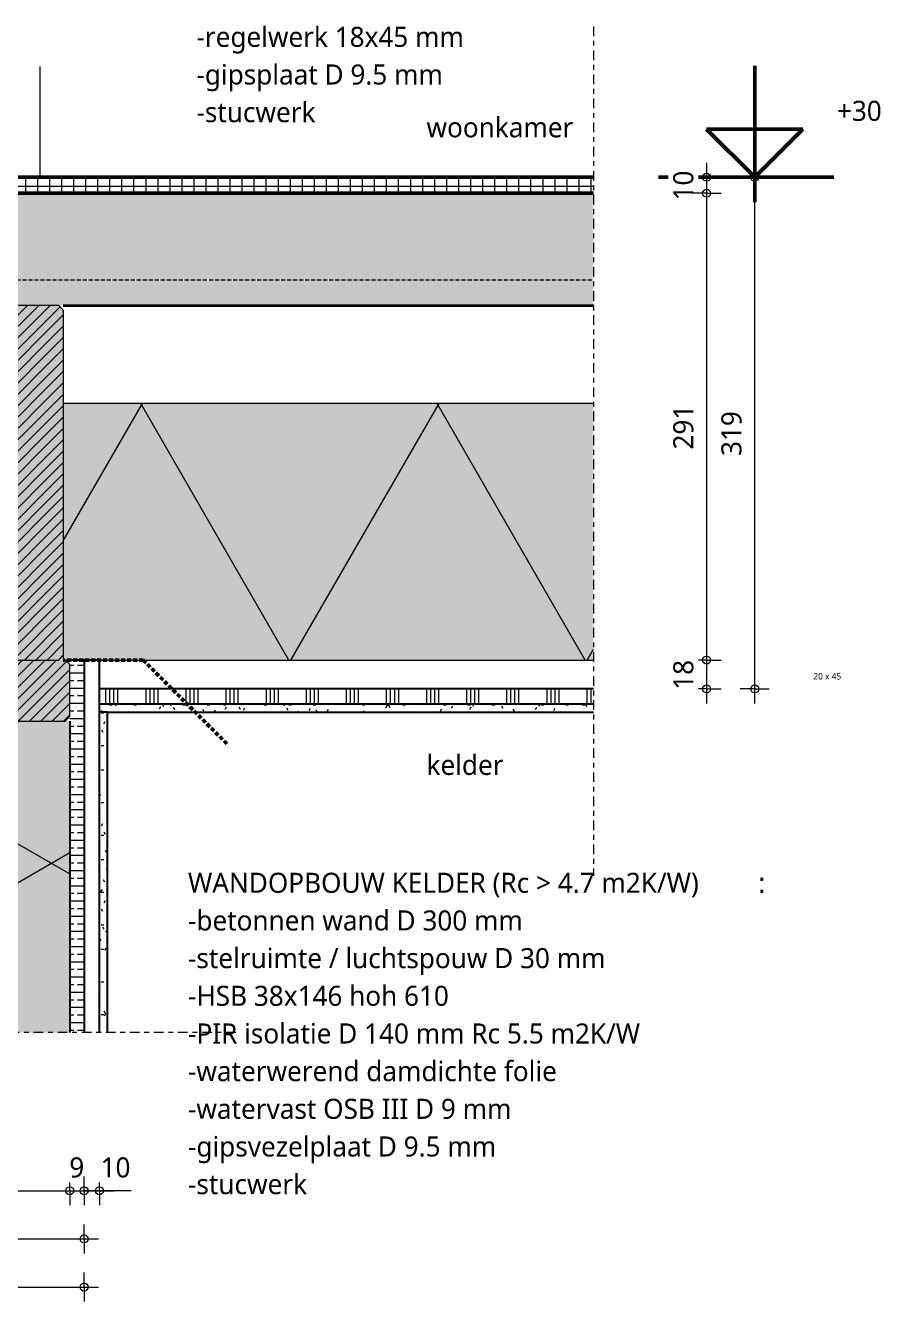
# Model space of a CAD drawing. Header units: millimetres. Extents: x 2927 to 18500, y -7154 to 6447.
# Drawn here: x 6435 to 6968, y -2638 to -1842 of the extents above; entities that cross this region are included whole.
import ezdxf

# ---------------------------------------------------------------- set-up
doc = ezdxf.new("R2010")
doc.units = ezdxf.units.MM
doc.linetypes.add('MV_center', pattern=[15, 6, -3, 3, -3])
doc.linetypes.add('MV_hidden', pattern=[3.75, 2.5, -1.25])
for name, color, linetype, lineweight in [('A-ANNO-DIMS', 211, 'Continuous', 13), ('A-ANNO-DIMS-5', 211, 'Continuous', 13), ('A-ANNO-NOTE', 131, 'Continuous', 18), ('A-DETL', 90, 'Continuous', 13), ('A-DETL-GENF', 92, 'Continuous', 18), ('A-DETL-MEDM', 33, 'Continuous', 18), ('G-ANNO-TEXT', 231, 'Continuous', 13)]:
    doc.layers.add(name, color=color, linetype=linetype, lineweight=lineweight)
doc.styles.add('Segoe UI_1', font='segoeui.ttf', dxfattribs={"height": 4})
doc.styles.add('Segoe UI_3', font='segoeui.ttf', dxfattribs={"height": 12.5})
doc.styles.add('Segoe UI_B', font='segoeui.ttf', dxfattribs={"height": 12.5})
doc.dimstyles.new('2_5_mm', dxfattribs={"dimscale": 304.8, "dimtxt": 13.092049, "dimasz": 0.016404, "dimexe": 0.029528, "dimexo": 0.0625, "dimgap": 0.014764, "dimtad": 1, "dimdec": 0, "dimzin": 0, "dimdsep": 46, "dimtxsty": 'Segoe UI_3', "dimblk1": 'DOTBLANK', "dimblk2": 'DOTBLANK', "dimsah": 1, "dimcen": 0.09, "dimdle": 0.029528, "dimazin": 0, "dimtfac": 1, "dimtdec": 4, "dimtix": 1, "dimtmove": 0, "dimatfit": 3, "dimfxl": 0.029528, "dimfxlon": 1, "dimtvp": 1, "dimtfill": 1, "dimtolj": 1, "dimtzin": 0, "dimarcsym": 2})
doc.dimstyles.new('2_5_mm_2', dxfattribs={"dimscale": 304.8, "dimtxt": 13.092049, "dimasz": 0.016404, "dimexe": 0.029528, "dimexo": 0.0625, "dimgap": 0.014764, "dimtad": 1, "dimdec": 0, "dimzin": 0, "dimdsep": 46, "dimtxsty": 'Segoe UI_3', "dimblk1": 'DOTBLANK', "dimblk2": 'DOTBLANK', "dimsah": 1, "dimcen": 0.09, "dimdle": 0.029528, "dimazin": 0, "dimtfac": 1, "dimtdec": 4, "dimtix": 1, "dimtmove": 1, "dimatfit": 3, "dimfxl": 0.029528, "dimfxlon": 1, "dimtvp": 1, "dimtfill": 1, "dimtolj": 1, "dimtzin": 0, "dimarcsym": 2})
pattern_1 = [(0, (0, 0), (20.32, 5.08), [1.676, -13.564, 1.676, -13.564, -81.28]), (0, (0, 0), (20.32, 5.08), [-30.48, 1.676, -28.804, 1.676, -13.564, -35.56]), (0, (0, 0), (20.32, 5.08), [-76.2, 1.676, -8.484, 1.676, -23.724]), (120, (7.62, 2.54), (-14.559409, 15.0576362), [1.676, -13.564, 1.676, -13.564, -81.28]), (120, (7.62, 2.54), (-14.559409, 15.0576362), [-30.48, 1.676, -28.804, 1.676, -13.564, -35.56]), (120, (7.62, 2.54), (-14.559409, 15.0576362), [-76.2, 1.676, -8.484, 1.676, -23.724]), (240, (10.16, 12.7), (-5.760591, -20.1376362), [1.676, -13.564, 1.676, -13.564, -81.28]), (240, (10.16, 12.7), (-5.760591, -20.1376362), [-30.48, 1.676, -28.804, 1.676, -13.564, -35.56]), (240, (10.16, 12.7), (-5.760591, -20.1376362), [-76.2, 1.676, -8.484, 1.676, -23.724])]

# ---------------------------------------------------------------- blocks, each defined once
blk = doc.blocks.new('42 isolatie - Type 1-3771693-Details Domera')
at = {"layer": 'A-DETL-GENF'}
blk.add_hatch(color=256, dxfattribs=at).paths.add_polyline_path([(22.78, 0.8), (330.78, 0.8), (330.78, 160.8), (0.28, 160.8), (0.28, 0.8), (13.28, 0.8)])
at = {"layer": 'A-DETL-GENF', "lineweight": 13}
h = blk.add_hatch(dxfattribs=at)
h.set_pattern_fill('FP_48', color=256, style=0, pattern_type=2)
h.set_pattern_definition([(60, (-2360.91, 160.98), (-138.564, 80), []), (120, (-2360.91, 160.98), (-138.564, -80), [])])
h.paths.add_polyline_path([(22.78, 0.8), (330.78, 0.8), (330.78, 160.8), (0.28, 160.8), (0.28, 0.8), (13.28, 0.8)])
at = {"layer": 'A-DETL-GENF'}
for p, q in [((330.78, 160.8), (0.28, 160.8)), ((0.28, 160.8), (0.28, 3.63)), ((330.78, 160.8), (0.28, 160.8)), ((0.28, 3.63), (0.28, 0.8)), ((0.28, 0.8), (1.45, 0.8)), ((1.45, 0.8), (4.28, 0.8)), ((4.28, 0.8), (22.78, 0.8)), ((22.78, 0.8), (330.78, 0.8)), ((22.78, 0.8), (330.78, 0.8))]:
    blk.add_line(p, q, dxfattribs=at)
blk = doc.blocks.new('42 isolatie - Type 1-3770035-Details Domera')
at = {"layer": 'A-DETL-GENF'}
blk.add_hatch(color=256, dxfattribs=at).paths.add_polyline_path([(28.03, -0.8), (28.03, -146.8), (222.28, -146.8), (222.28, -0.8)])
at = {"layer": 'A-DETL-GENF', "lineweight": 13}
h = blk.add_hatch(dxfattribs=at)
h.set_pattern_fill('FP_39', color=256, style=0, pattern_type=2)
h.set_pattern_definition([(300, (-2364.6, -150.86), (-129.904, -75), []), (240, (-2364.6, -150.86), (-129.904, 75), [])])
h.paths.add_polyline_path([(28.03, -0.8), (28.03, -146.8), (222.28, -146.8), (222.28, -0.8)])
at = {"layer": 'A-DETL-GENF'}
for p, q in [((222.28, -0.8), (28.03, -0.8)), ((222.28, -0.8), (28.03, -0.8)), ((28.03, -146.8), (222.28, -146.8))]:
    blk.add_line(p, q, dxfattribs=at)
blk = doc.blocks.new('00 hout_rechthoekig_sls - SLS 38x146-V129-Details Domera')
at = {"layer": 'A-DETL-GENF'}
blk.add_hatch(color=256, dxfattribs=at).paths.add_polyline_path([(143.17, -38), (146, -35.17), (146, -2.83), (143.17, 0), (2.83, 0), (0, -2.83), (0, -35.17), (2.83, -38)])
at = {"layer": 'A-DETL-MEDM', "lineweight": 13}
h = blk.add_hatch(dxfattribs=at)
h.set_pattern_fill('FP_176', color=256, style=0, pattern_type=2)
h.set_pattern_definition([(45, (-6316.438, 2237.842), (-3.535534, 3.535534), [])])
h.paths.add_polyline_path([(143.17, -38), (146, -35.17), (146, -2.83), (143.17, 0), (2.83, 0), (0, -2.83), (0, -35.17), (2.83, -38)])
at = {"layer": 'A-DETL-MEDM'}
for p, q in [((0, -2.83), (2.83, 0)), ((2.83, 0), (0, -2.83)), ((142, 0), (143.17, 0)), ((143.17, 0), (146, -2.83)), ((0, -2.83), (0, -35.17)), ((143.17, 0), (146, -2.83)), ((146, -35.17), (146, -2.83)), ((2.83, -38), (0, -35.17)), ((0, -35.17), (2.83, -38)), ((2.83, -38), (143.17, -38)), ((146, -35.17), (143.17, -38)), ((143.17, -38), (146, -35.17))]:
    blk.add_line(p, q, dxfattribs=at)
blk = doc.blocks.new('NLRS_00_DI_maskeer - Type 1-4234591-Details Domera')
at = {"layer": 'A-DETL-GENF', "linetype": 'MV_center'}
blk.add_line((-100, 0), (569.5, 0), dxfattribs=at)
blk = doc.blocks.new('00 hout_rechthoekig_sls - Vuren 71x221-V131-Details Domera')
at = {"layer": 'A-DETL-GENF'}
blk.add_hatch(color=256, dxfattribs=at).paths.add_polyline_path([(221, -2.83), (218.17, 0), (2.83, 0), (0, -2.83), (0, -68.17), (2.83, -71), (218.17, -71), (221, -68.17)])
at = {"layer": 'A-DETL-MEDM', "lineweight": 13}
h = blk.add_hatch(dxfattribs=at)
h.set_pattern_fill('FP_179', color=256, style=0, pattern_type=2)
h.set_pattern_definition([(135, (-2016.842, -6458.438), (-3.535534, -3.535534), [])])
h.paths.add_polyline_path([(221, -2.83), (218.17, 0), (2.83, 0), (0, -2.83), (0, -68.17), (2.83, -71), (218.17, -71), (221, -68.17)])
at = {"layer": 'A-DETL-MEDM'}
for p, q in [((0, -2.83), (2.83, 0)), ((2.83, 0), (0, -2.83)), ((2.83, 0), (218.17, 0)), ((218.17, 0), (221, -2.83)), ((0, -2.83), (0, -68.17)), ((218.17, 0), (221, -2.83)), ((221, -68.17), (221, -2.83)), ((2.83, -71), (0, -68.17)), ((0, -68.17), (2.83, -71)), ((2.83, -71), (218.17, -71)), ((221, -68.17), (218.17, -71)), ((218.17, -71), (221, -68.17))]:
    blk.add_line(p, q, dxfattribs=at)
blk = doc.blocks.new('NLRS_00_DI_maskeer - Type 1-4234594-Details Domera')
at = {"layer": 'A-DETL-GENF', "linetype": 'MV_center'}
blk.add_line((429.5, 0), (-100, 0), dxfattribs=at)
blk = doc.blocks.new('DIMBLOCK151-Details Domera')
at = {"layer": 'A-ANNO-DIMS-5'}
for p, q in [((6859.49, -1927.84), (6859.49, -1946.84)), ((6859.49, -1936.84), (6850.49, -1936.84)), ((6859.49, -1936.84), (6868.49, -1936.84)), ((6859.49, -1946.84), (6850.49, -1946.84)), ((6859.49, -1946.84), (6868.49, -1946.84))]:
    blk.add_line(p, q, dxfattribs=at)
for centre in [(6859.49, -1936.84), (6859.49, -1946.84)]:
    blk.add_circle(centre, 2.5, dxfattribs=at)
at = {"layer": 'A-ANNO-DIMS-5', "color": 0, "insert": (6838.68, -1951.36), "char_height": 12.5, "width": 22.8516, "attachment_point": 1, "rotation": 90, "line_spacing_factor": 1.142579, "style": 'Segoe UI_3', "bg_fill": 3, "box_fill_scale": 1.25, "bg_fill_color": 9, "bg_fill_true_color": 13158600, "bg_fill_transparency": 0}
blk.add_mtext('10', dxfattribs=at)
blk = doc.blocks.new('_DotBlank')
at = {"color": 0, "linetype": 'ByBlock', "lineweight": -2}
blk.add_line((-0.5, 0), (-1, 0), dxfattribs=at)
blk.add_circle((0, 0), 0.5, dxfattribs=at)
blk = doc.blocks.new('DIMBLOCK152-Details Domera')
at = {"layer": 'A-ANNO-DIMS-5'}
for p, q in [((6859.49, -1946.84), (6850.49, -1946.84)), ((6859.49, -1946.84), (6859.49, -2237.84)), ((6859.49, -1946.84), (6868.49, -1946.84)), ((6859.49, -2237.84), (6850.49, -2237.84)), ((6859.49, -2237.84), (6868.49, -2237.84))]:
    blk.add_line(p, q, dxfattribs=at)
for centre in [(6859.49, -1946.84), (6859.49, -2237.84)]:
    blk.add_circle(centre, 2.5, dxfattribs=at)
at = {"layer": 'A-ANNO-DIMS-5', "color": 0, "insert": (6838.68, -2106.62), "char_height": 12.5, "width": 34.2774, "attachment_point": 1, "rotation": 90, "line_spacing_factor": 1.142579, "style": 'Segoe UI_3', "bg_fill": 3, "box_fill_scale": 1.25, "bg_fill_color": 9, "bg_fill_true_color": 13158600, "bg_fill_transparency": 0}
blk.add_mtext('291', dxfattribs=at)
blk = doc.blocks.new('DIMBLOCK153-Details Domera')
at = {"layer": 'A-ANNO-DIMS-5'}
for p, q in [((6859.49, -2237.84), (6850.49, -2237.84)), ((6859.49, -2237.84), (6859.49, -2264.84)), ((6859.49, -2237.84), (6868.49, -2237.84)), ((6859.49, -2255.84), (6850.49, -2255.84)), ((6859.49, -2255.84), (6868.49, -2255.84))]:
    blk.add_line(p, q, dxfattribs=at)
for centre in [(6859.49, -2237.84), (6859.49, -2255.84)]:
    blk.add_circle(centre, 2.5, dxfattribs=at)
at = {"layer": 'A-ANNO-DIMS-5', "color": 0, "insert": (6838.68, -2256.36), "char_height": 12.5, "width": 22.8516, "attachment_point": 1, "rotation": 90, "line_spacing_factor": 1.142579, "style": 'Segoe UI_3', "bg_fill": 3, "box_fill_scale": 1.25, "bg_fill_color": 9, "bg_fill_true_color": 13158600, "bg_fill_transparency": 0}
blk.add_mtext('18', dxfattribs=at)
blk = doc.blocks.new('DIMBLOCK154-Details Domera')
at = {"layer": 'A-ANNO-DIMS-5'}
for p, q in [((6889.49, -2264.84), (6889.49, -1927.84)), ((6889.49, -1936.84), (6880.49, -1936.84)), ((6889.49, -1936.84), (6898.49, -1936.84)), ((6889.49, -2255.84), (6880.49, -2255.84)), ((6889.49, -2255.84), (6898.49, -2255.84))]:
    blk.add_line(p, q, dxfattribs=at)
for centre in [(6889.49, -1936.84), (6889.49, -2255.84)]:
    blk.add_circle(centre, 2.5, dxfattribs=at)
at = {"layer": 'A-ANNO-DIMS-5', "color": 0, "insert": (6868.68, -2110.62), "char_height": 12.5, "width": 34.2774, "attachment_point": 1, "rotation": 90, "line_spacing_factor": 1.142579, "style": 'Segoe UI_3', "bg_fill": 3, "box_fill_scale": 1.25, "bg_fill_color": 9, "bg_fill_true_color": 13158600, "bg_fill_transparency": 0}
blk.add_mtext('319', dxfattribs=at)
blk = doc.blocks.new('DIMBLOCK157-Details Domera')
at = {"layer": 'A-ANNO-DIMS-5'}
for p, q in [((6316.44, -2568.66), (6316.44, -2559.66)), ((6462.44, -2568.66), (6462.44, -2559.66)), ((6316.44, -2568.66), (6462.44, -2568.66)), ((6316.44, -2568.66), (6316.44, -2577.66)), ((6462.44, -2568.66), (6462.44, -2577.66))]:
    blk.add_line(p, q, dxfattribs=at)
for centre in [(6316.44, -2568.66), (6462.44, -2568.66)]:
    blk.add_circle(centre, 2.5, dxfattribs=at)
at = {"layer": 'A-ANNO-DIMS-5', "color": 0, "insert": (6375.16, -2547.85), "char_height": 12.5, "width": 34.2774, "attachment_point": 1, "line_spacing_factor": 1.142579, "style": 'Segoe UI_3', "bg_fill": 3, "box_fill_scale": 1.25, "bg_fill_color": 9, "bg_fill_true_color": 13158600, "bg_fill_transparency": 0}
blk.add_mtext('146', dxfattribs=at)
blk = doc.blocks.new('DIMBLOCK158-Details Domera')
at = {"layer": 'A-ANNO-DIMS-5'}
for p, q in [((6462.44, -2568.66), (6462.44, -2559.66)), ((6471.44, -2568.66), (6471.44, -2559.66)), ((6462.44, -2568.66), (6471.44, -2568.66)), ((6462.44, -2568.66), (6462.44, -2577.66)), ((6471.44, -2568.66), (6471.44, -2577.66))]:
    blk.add_line(p, q, dxfattribs=at)
for centre in [(6462.44, -2568.66), (6471.44, -2568.66)]:
    blk.add_circle(centre, 2.5, dxfattribs=at)
at = {"layer": 'A-ANNO-DIMS-5', "color": 0, "insert": (6462.18, -2547.85), "char_height": 12.5, "width": 11.4258, "attachment_point": 1, "line_spacing_factor": 1.142579, "style": 'Segoe UI_3', "bg_fill": 3, "box_fill_scale": 1.25, "bg_fill_color": 9, "bg_fill_true_color": 13158600, "bg_fill_transparency": 0}
blk.add_mtext('9', dxfattribs=at)
blk = doc.blocks.new('DIMBLOCK159-Details Domera')
at = {"layer": 'A-ANNO-DIMS-5'}
for p, q in [((6471.44, -2568.66), (6471.44, -2559.66)), ((6480.94, -2568.66), (6480.94, -2559.66)), ((6471.44, -2568.66), (6489.94, -2568.66)), ((6471.44, -2568.66), (6471.44, -2577.66)), ((6471.69, -2568.66), (6476.19, -2568.66)), ((6500.74, -2568.66), (6471.69, -2568.66)), ((6480.94, -2568.66), (6480.94, -2577.66))]:
    blk.add_line(p, q, dxfattribs=at)
for centre in [(6471.44, -2568.66), (6480.94, -2568.66)]:
    blk.add_circle(centre, 2.5, dxfattribs=at)
at = {"layer": 'A-ANNO-DIMS-5', "color": 0, "insert": (6481.69, -2547.85), "char_height": 12.5, "width": 22.8516, "attachment_point": 1, "line_spacing_factor": 1.142579, "style": 'Segoe UI_3', "bg_fill": 3, "box_fill_scale": 1.25, "bg_fill_color": 9, "bg_fill_true_color": 13158600, "bg_fill_transparency": 0}
blk.add_mtext('10', dxfattribs=at)
blk = doc.blocks.new('DIMBLOCK161-Details Domera')
at = {"layer": 'A-ANNO-DIMS-5'}
for p, q in [((6236.44, -2598.66), (6236.44, -2589.66)), ((6471.44, -2598.66), (6471.44, -2589.66)), ((6236.44, -2598.66), (6480.44, -2598.66)), ((6236.44, -2598.66), (6236.44, -2607.66)), ((6471.44, -2598.66), (6471.44, -2607.66))]:
    blk.add_line(p, q, dxfattribs=at)
for centre in [(6236.44, -2598.66), (6471.44, -2598.66)]:
    blk.add_circle(centre, 2.5, dxfattribs=at)
at = {"layer": 'A-ANNO-DIMS-5', "color": 0, "insert": (6339.66, -2577.85), "char_height": 12.5, "width": 34.2774, "attachment_point": 1, "line_spacing_factor": 1.142579, "style": 'Segoe UI_3', "bg_fill": 3, "box_fill_scale": 1.25, "bg_fill_color": 9, "bg_fill_true_color": 13158600, "bg_fill_transparency": 0}
blk.add_mtext('235', dxfattribs=at)
blk = doc.blocks.new('DIMBLOCK162-Details Domera')
at = {"layer": 'A-ANNO-DIMS-5'}
for p, q in [((5986.44, -2628.66), (5986.44, -2619.66)), ((6471.44, -2628.66), (6471.44, -2619.66)), ((5977.44, -2628.66), (6480.44, -2628.66)), ((5986.44, -2628.66), (5986.44, -2637.66)), ((6471.44, -2628.66), (6471.44, -2637.66))]:
    blk.add_line(p, q, dxfattribs=at)
for centre in [(5986.44, -2628.66), (6471.44, -2628.66)]:
    blk.add_circle(centre, 2.5, dxfattribs=at)
at = {"layer": 'A-ANNO-DIMS-5', "color": 0, "insert": (6214.66, -2607.85), "char_height": 12.5, "width": 34.2774, "attachment_point": 1, "line_spacing_factor": 1.142579, "style": 'Segoe UI_3', "bg_fill": 3, "box_fill_scale": 1.25, "bg_fill_color": 9, "bg_fill_true_color": 13158600, "bg_fill_transparency": 0}
blk.add_mtext('485', dxfattribs=at)

msp = doc.modelspace()

# ---------------------------------------------------------------- hatches: boundary and pattern name
at = {"layer": 'A-DETL-GENF', "lineweight": 13}
h = msp.add_hatch(dxfattribs=at)
h.set_pattern_fill('FP_62', color=253, style=0, pattern_type=2)
h.set_pattern_definition([(0, (0, 0), (0, 7.5), []), (90, (0, 0), (-7.5, 5e-16), [])])
h.paths.add_polyline_path([(6788.94, -1946.84), (6788.94, -1936.84), (6279.38, -1936.84), (6279.38, -1946.84), (6303.92, -1946.84)])
at = {"layer": 'A-DETL-GENF'}
msp.add_hatch(color=9, dxfattribs=at).paths.add_polyline_path([(6788.94, -2016.84), (6788.94, -1946.84), (6283.44, -1946.84), (6283.44, -2016.84), (6458.44, -2016.84)])
at = {"layer": 'A-DETL-GENF', "lineweight": 13}
h = msp.add_hatch(dxfattribs=at)
h.set_pattern_fill('FP_4', color=250, style=0, pattern_type=2)
h.set_pattern_definition([(0, (0, 0), (0, 9.476), []), (0, (0, 4.738), (0, 9.476), [4.738, -2.369])])
h.paths.add_polyline_path([(6462.44, -2470.09), (6471.44, -2470.09), (6471.44, -2237.84), (6462.44, -2237.84), (6462.44, -2275.84)])
h = msp.add_hatch(dxfattribs=at)
h.set_pattern_fill('FP_6', color=253, style=0, pattern_type=2)
h.set_pattern_definition([(90, (10, 0), (-25, 1e-15), []), (90, (12.5, 0), (-25, 1e-15), []), (90, (15, 0), (-25, 1e-15), []), (90, (17.5, 0), (-25, 1e-15), [])])
h.paths.add_polyline_path([(6480.94, -2265.34), (6788.94, -2265.34), (6788.94, -2255.84), (6480.94, -2255.84)])
h = msp.add_hatch(dxfattribs=at)
h.set_pattern_fill('FP_5', color=253, style=0, pattern_type=2)
h.set_pattern_definition(pattern_1)
h.paths.add_polyline_path([(6485.94, -2270.34), (6788.94, -2270.34), (6788.94, -2265.34), (6480.94, -2265.34), (6480.94, -2270.34)])
h = msp.add_hatch(dxfattribs=at)
h.set_pattern_fill('FP_5', color=253, style=0, pattern_type=2)
h.set_pattern_definition(pattern_1)
h.paths.add_polyline_path([(6480.94, -2470.09), (6485.94, -2470.09), (6485.94, -2270.34), (6480.94, -2270.34)])

# ---------------------------------------------------------------- linework, layer by layer
at = {"layer": 'A-DETL'}
for p, q in [((6443.94, -1936.84), (6443.94, -1867.86)), ((6443.94, -1947.58), (6443.94, -1946.84))]:
    msp.add_line(p, q, dxfattribs=at)
at = {"layer": 'A-DETL', "lineweight": 50}
for p, q in [((6889.49, -1867.46), (6889.49, -1952.46)), ((6919.49, -1906.84), (6859.49, -1906.84)), ((6889.49, -1936.84), (6859.49, -1906.84)), ((6889.49, -1936.84), (6919.49, -1906.84)), ((6788.94, -1936.84), (6279.38, -1936.84)), ((6829.49, -1936.84), (6938.75, -1936.84)), ((6279.38, -1946.84), (6788.94, -1946.84))]:
    msp.add_line(p, q, dxfattribs=at)
at = {"layer": 'A-DETL', "linetype": 'MV_hidden', "lineweight": 18}
msp.add_line((6369.27, -2000.84), (6788.94, -2000.84), dxfattribs=at)
at = {"layer": 'A-DETL', "lineweight": 25}
for p, q in [((6458.44, -2016.84), (6788.94, -2016.84)), ((6471.44, -2237.84), (6462.44, -2237.84)), ((6480.94, -2237.84), (6471.44, -2237.84)), ((6471.44, -2237.84), (6471.44, -2470.09)), ((6480.94, -2470.09), (6480.94, -2237.84)), ((6788.94, -2255.84), (6480.94, -2255.84)), ((6788.94, -2265.34), (6480.94, -2265.34)), ((6485.94, -2270.34), (6480.94, -2270.34)), ((6485.94, -2270.34), (6788.94, -2270.34)), ((6485.94, -2470.09), (6485.94, -2270.34)), ((6462.44, -2275.84), (6462.44, -2470.09))]:
    msp.add_line(p, q, dxfattribs=at)
at = {"layer": 'A-DETL', "lineweight": 35}
msp.add_line((6458.44, -2016.84), (6788.94, -2016.84), dxfattribs=at)
at = {"layer": 'A-DETL', "linetype": 'MV_hidden', "lineweight": 50}
for q in [(6458.44, -2237.84), (6561.27, -2290.87)]:
    msp.add_line((6508.24, -2237.84), q, dxfattribs=at)

# ---------------------------------------------------------------- block references
at = {"layer": 'A-DETL-GENF', "linetype": 'MV_center'}
for name, p, rotation in [('NLRS_00_DI_maskeer - Type 1-4234594-Details Domera', (6788.94, -2272.34), 89.99999999999991), ('NLRS_00_DI_maskeer - Type 1-4234591-Details Domera', (6465.94, -2470.09), 180)]:
    msp.add_blockref(name, p, dxfattribs=dict(at, rotation=rotation))
at = {"layer": 'A-DETL-GENF'}
msp.add_blockref('42 isolatie - Type 1-3771693-Details Domera', (6458.16, -2238.64), dxfattribs=at)
at = {"layer": 'A-DETL-GENF', "rotation": 89.99999999999991}
msp.add_blockref('42 isolatie - Type 1-3770035-Details Domera', (6315.64, -2498.12), dxfattribs=at)
at = {"layer": 'A-DETL-MEDM', "rotation": 270.0000000000001}
msp.add_blockref('00 hout_rechthoekig_sls - Vuren 71x221-V131-Details Domera', (6458.44, -2016.84), dxfattribs=at)
at = {"layer": 'A-DETL-MEDM'}
msp.add_blockref('00 hout_rechthoekig_sls - SLS 38x146-V129-Details Domera', (6316.44, -2237.84), dxfattribs=at)

# ---------------------------------------------------------------- texts
at = {"layer": 'A-ANNO-NOTE', "lineweight": 13, "insert": (6926.01, -2245.93), "char_height": 4, "width": 23.6498, "attachment_point": 1, "style": 'Segoe UI_1'}
msp.add_mtext('20 x 45', dxfattribs=at)
at = {"layer": 'G-ANNO-TEXT', "color": 7, "char_height": 12.5, "attachment_point": 1}
for s, insert, width, style in [('-regelwerk 18x45 mm', (6541.45, -1843.1), 204.8312, 'Segoe UI_3'), ('-gipsplaat D 9.5 mm', (6541.45, -1866.58), 191.2025, 'Segoe UI_3'), ('-stucwerk', (6541.45, -1890.06), 90.1898, 'Segoe UI_3'), ('+30', (6940.74, -1889.21), 37.6793, 'Segoe UI_3'), ('woonkamer', (6684.88, -1899.5), 110.232, 'Segoe UI_3'), ('kelder', (6684.88, -2296.95), 57.7215, 'Segoe UI_3'), ('WANDOPBOUW KELDER (Rc > 4.7 m2K/W)', (6536.18, -2370.43), 430.907, 'Segoe UI_B'), (':', (6891.71, -2370.43), 4.4093, 'Segoe UI_3'), ('-betonnen wand D 300 mm', (6536.18, -2393.91), 260.1476, 'Segoe UI_3'), ('-stelruimte / luchtspouw D 30 mm', (6536.18, -2417.39), 322.6792, 'Segoe UI_3'), ('-HSB 38x146 hoh 610 ', (6536.18, -2440.87), 210.0421, 'Segoe UI_3'), ('-PIR isolatie D 140 mm Rc 5.5 m2K/W', (6536.18, -2464.35), 354.7467, 'Segoe UI_3'), ('-waterwerend damdichte folie', (6536.18, -2487.83), 281.7932, 'Segoe UI_3'), ('-watervast OSB III D 9 mm', (6536.18, -2511.32), 246.5189, 'Segoe UI_3'), ('-gipsvezelplaat D 9.5 mm', (6536.18, -2534.8), 238.502, 'Segoe UI_3'), ('-stucwerk', (6536.18, -2558.28), 90.1898, 'Segoe UI_3')]:
    msp.add_mtext(s, dxfattribs=dict(at, insert=insert, width=width, style=style))

# ---------------------------------------------------------------- dimensions: what is measured, and where the dimension line sits
at = {"layer": 'A-ANNO-DIMS'}
dim = msp.add_linear_dim(base=(6462.44, -2568.66), p1=(6316.44, -2559.66), p2=(6462.44, -2559.66), dimstyle='2_5_mm', override={"dimpost": '<>', "dimfxl": 146}, dxfattribs=at)
dim.commit()
dim.dimension.update_dxf_attribs({"geometry": 'DIMBLOCK157-Details Domera', "text_midpoint": (6389.44, -2557.66)})

# ---------------------------------------------------------------- next in the draw order: dimensions: what is measured, and where the dimension line sits
dim = msp.add_linear_dim(base=(6859.49, -1946.84), p1=(6850.49, -1936.84), p2=(6850.49, -1946.84), angle=90, dimstyle='2_5_mm', override={"dimpost": '<>', "dimfxl": 10}, dxfattribs=at)
dim.commit()
dim.dimension.update_dxf_attribs({"geometry": 'DIMBLOCK151-Details Domera', "text_midpoint": (6848.49, -1941.84)})
dim = msp.add_linear_dim(base=(6471.44, -2568.66), p1=(6462.44, -2559.66), p2=(6471.44, -2559.66), dimstyle='2_5_mm', override={"dimpost": '<>', "dimfxl": 9}, dxfattribs=at)
dim.commit()
dim.dimension.update_dxf_attribs({"geometry": 'DIMBLOCK158-Details Domera', "text_midpoint": (6466.94, -2557.7)})

# ---------------------------------------------------------------- next in the draw order: dimensions: what is measured, and where the dimension line sits
dim = msp.add_linear_dim(base=(6859.49, -2237.84), p1=(6850.49, -1946.84), p2=(6850.49, -2237.84), angle=90, dimstyle='2_5_mm', override={"dimpost": '<>', "dimfxl": 291}, dxfattribs=at)
dim.commit()
dim.dimension.update_dxf_attribs({"geometry": 'DIMBLOCK152-Details Domera', "text_midpoint": (6848.49, -2092.34)})
dim = msp.add_linear_dim(base=(6480.93750487, -2568.66211558), p1=(6471.43750487, -2559.66211558), p2=(6480.93750487, -2559.66211558), dimstyle='2_5_mm_2', override={"dimpost": '<>', "dimfxl": 9.5}, dxfattribs=at)
dim.commit()
dim.dimension.update_dxf_attribs({"geometry": 'DIMBLOCK159-Details Domera', "text_midpoint": (6493.11917965, -2556.18685275), "dimtype": 160})

# ---------------------------------------------------------------- next in the draw order: dimensions: what is measured, and where the dimension line sits
dim = msp.add_linear_dim(base=(6859.49, -2255.84), p1=(6850.49, -2237.84), p2=(6850.49, -2255.84), angle=90, dimstyle='2_5_mm', override={"dimpost": '<>', "dimfxl": 18}, dxfattribs=at)
dim.commit()
dim.dimension.update_dxf_attribs({"geometry": 'DIMBLOCK153-Details Domera', "text_midpoint": (6848.5, -2246.84)})
dim = msp.add_linear_dim(base=(6471.44, -2598.66), p1=(6236.44, -2589.66), p2=(6471.44, -2589.66), dimstyle='2_5_mm', override={"dimpost": '<>', "dimfxl": 235}, dxfattribs=at)
dim.commit()
dim.dimension.update_dxf_attribs({"geometry": 'DIMBLOCK161-Details Domera', "text_midpoint": (6353.94, -2587.7)})

# ---------------------------------------------------------------- next in the draw order: dimensions: what is measured, and where the dimension line sits
dim = msp.add_linear_dim(base=(6889.49, -1936.84), p1=(6880.49, -2255.84), p2=(6880.49, -1936.84), angle=90, dimstyle='2_5_mm', override={"dimpost": '<>', "dimfxl": 319}, dxfattribs=at)
dim.commit()
dim.dimension.update_dxf_attribs({"geometry": 'DIMBLOCK154-Details Domera', "text_midpoint": (6878.49, -2096.34)})
dim = msp.add_linear_dim(base=(6471.44, -2628.66), p1=(5986.44, -2619.66), p2=(6471.44, -2619.66), dimstyle='2_5_mm', override={"dimpost": '<>', "dimfxl": 485}, dxfattribs=at)
dim.commit()
dim.dimension.update_dxf_attribs({"geometry": 'DIMBLOCK162-Details Domera', "text_midpoint": (6228.94, -2617.7)})

doc.saveas('drawing.dxf')
